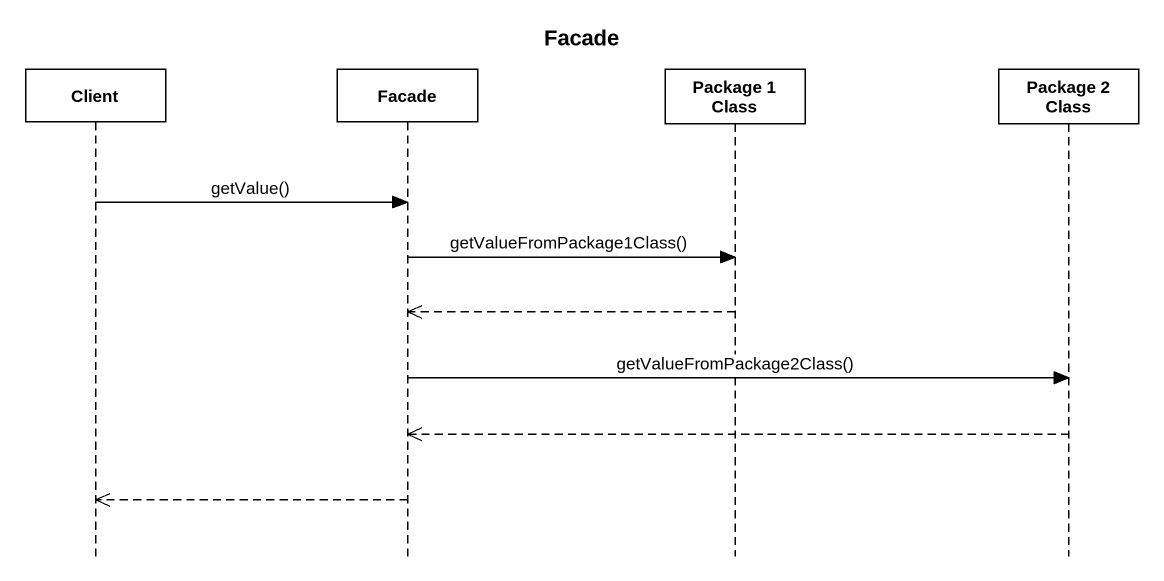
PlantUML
@startuml
title Facade
hide footbox
participant Client
participant Facade
participant "Package 1 Class" as Package_1_Class
participant "Package 2 Class" as Package_2_Class

Client -> Facade : getValue()
Facade -> Package_1_Class : getValueFromPackage1Class()
Package_1_Class -->> Facade
Facade -> Package_2_Class : getValueFromPackage2Class()
Package_2_Class -->> Facade
Facade -->> Client
@enduml
